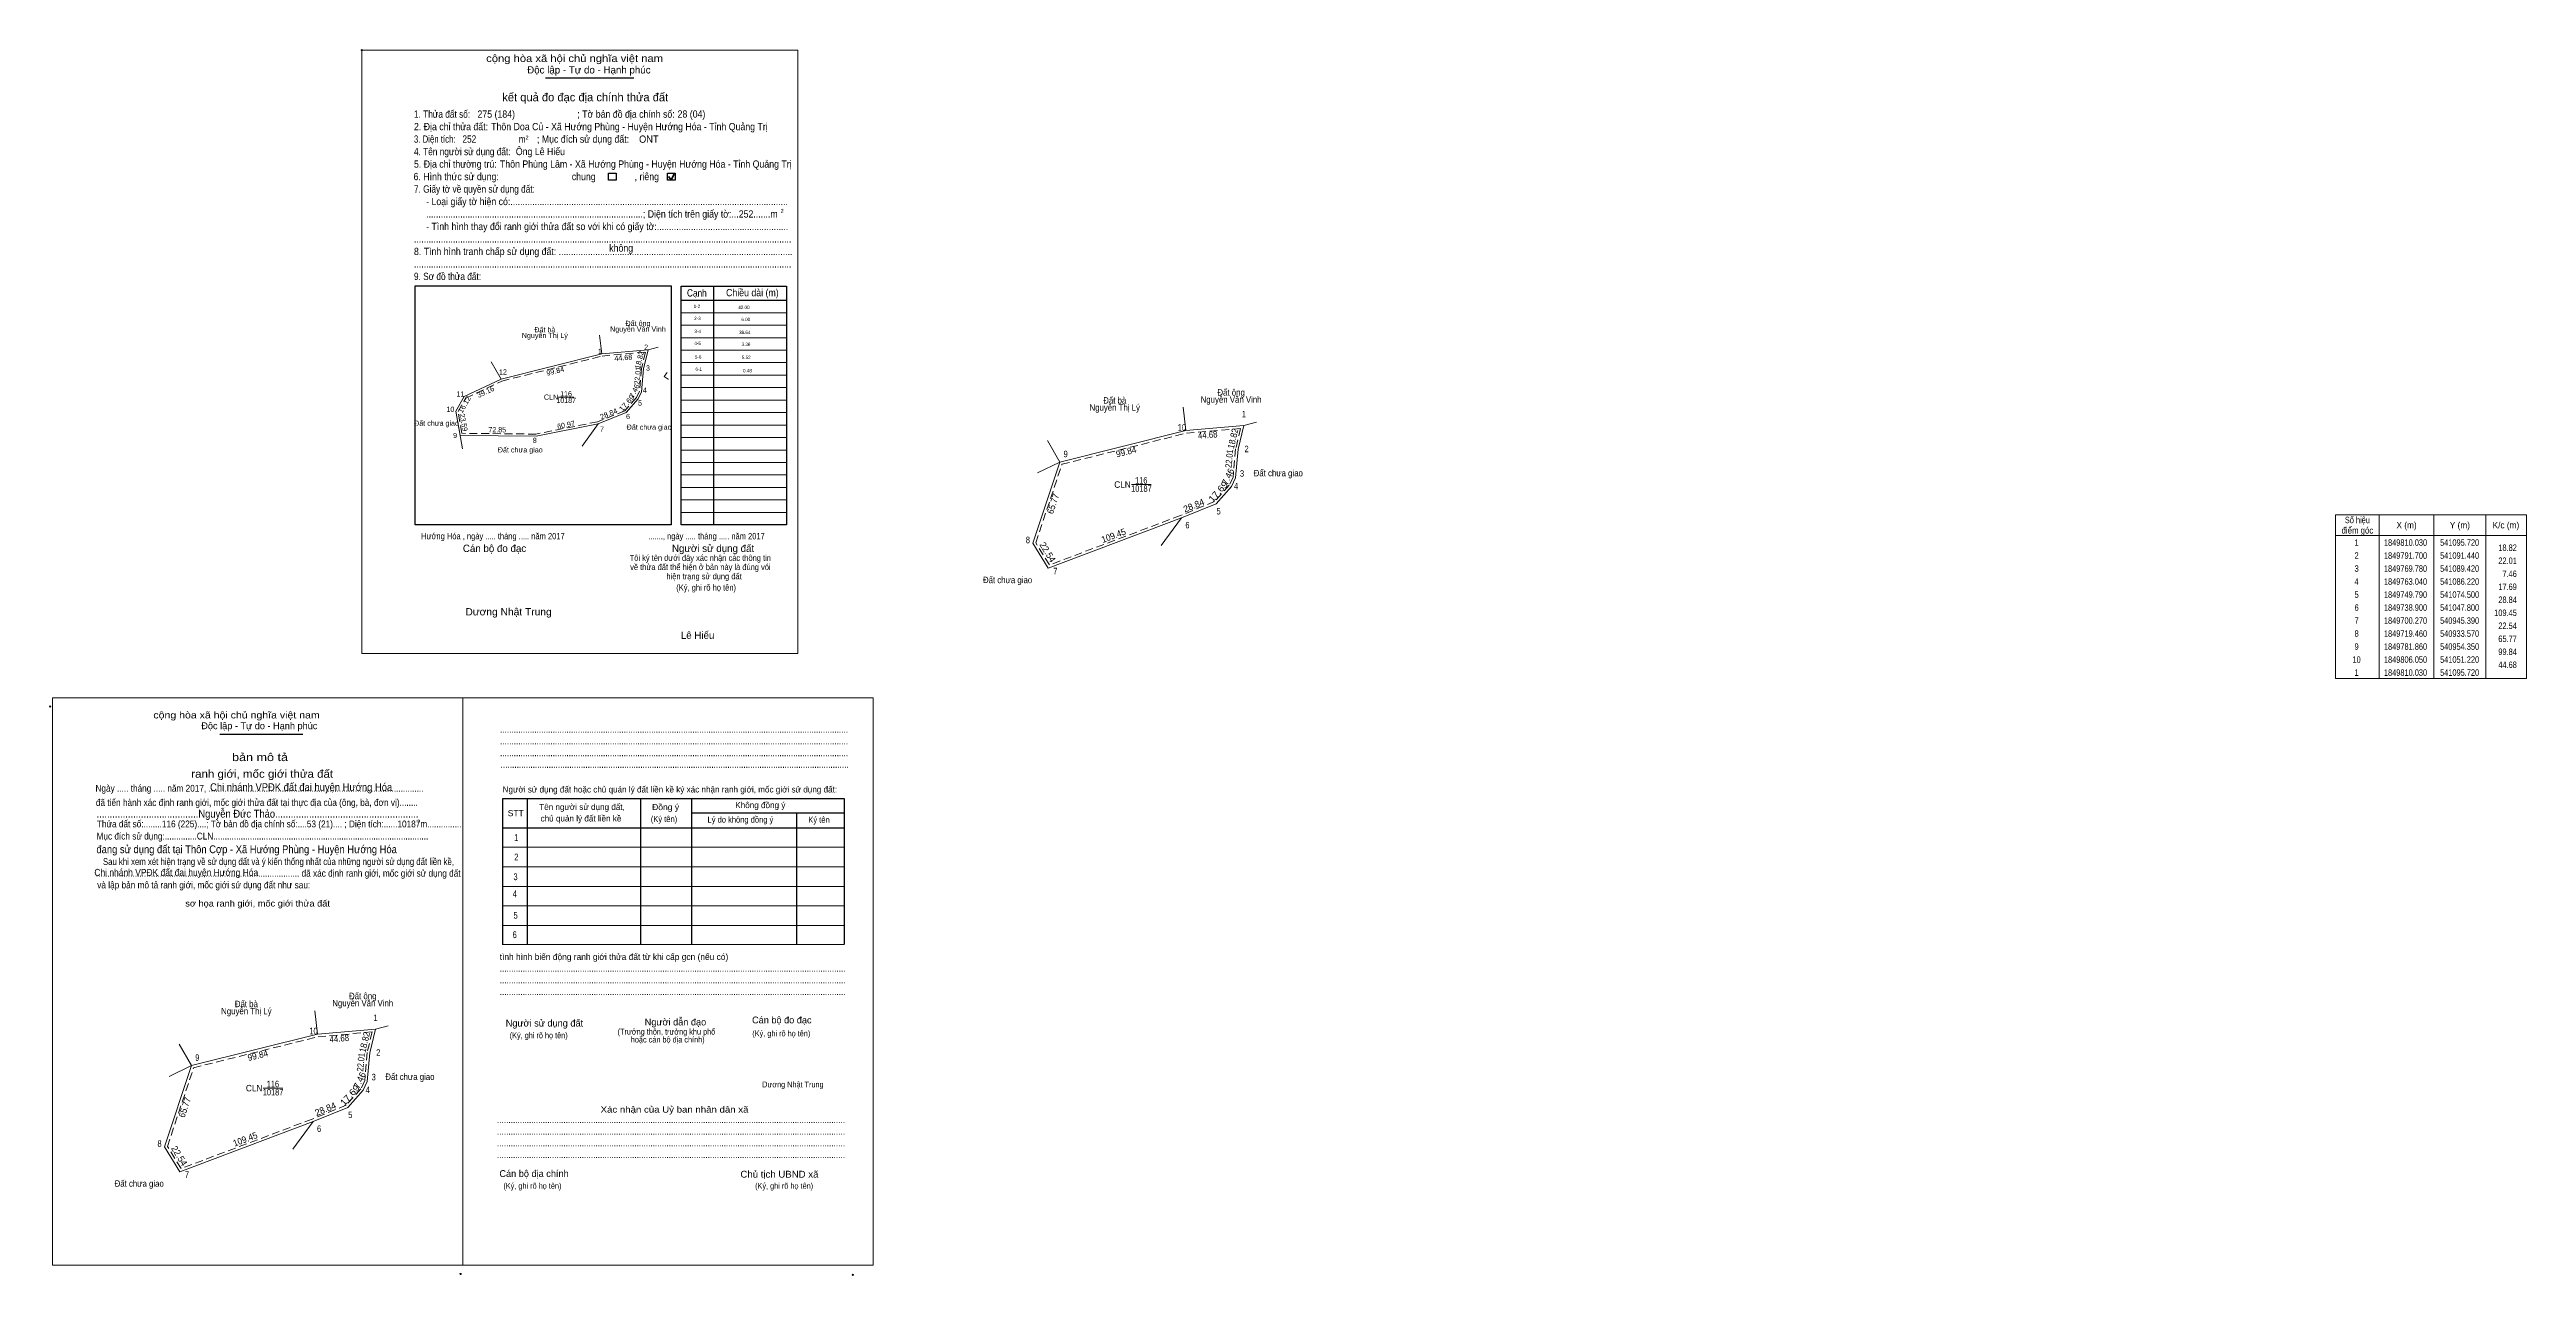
# Model space of a CAD drawing. Header units: metres. Extents: x 540177 to 542082, y 1849156 to 1850099.
import ezdxf
from ezdxf.enums import TextEntityAlignment as Align

# ---------------------------------------------------------------- set-up
doc = ezdxf.new("R2010")
doc.units = ezdxf.units.M
doc.header["$LTSCALE"] = 2
doc.header["$PDMODE"] = 32
doc.header["$PDSIZE"] = 1
doc.linetypes.add('MEDIUM_DASHED', pattern=[4.5, 3, -1.5])
for name, color, linetype, lineweight in [('1', 7, 'MEDIUM_DASHED', 13), ('10', 7, 'Continuous', 13), ('23', 7, 'Continuous', 13), ('6', 7, 'Continuous', 13), ('63', 7, 'Continuous', 13), ('7', 7, 'Continuous', 13)]:
    doc.layers.add(name, color=color, linetype=linetype, lineweight=lineweight)
for name, color, linetype in [('17', 7, 'Continuous'), ('25', 7, 'Continuous'), ('30', 7, 'Continuous')]:
    doc.layers.add(name, color=color, linetype=linetype)

msp = doc.modelspace()

# ---------------------------------------------------------------- linework, layer by layer
at = {"layer": '1', "linetype": 'Continuous'}
msp.add_lwpolyline([(540602.04, 1849865.01), (540637.64, 1849868.19), (540634.21, 1849853.53), (540632.6, 1849835.99), (540630.04, 1849830.6), (540620.66, 1849820), (540599.3, 1849811.29), (540551.46, 1849801.77), (540493.18, 1849802.39), (540489.86, 1849820.97), (540496.26, 1849832.17), (540524.54, 1849845.65)], close=True, dxfattribs=at)
at = {"layer": '1'}
for points in [[(540602.3, 1849863.42), (540635.57, 1849866.4), (540632.63, 1849853.78), (540631.03, 1849836.42), (540628.69, 1849831.49), (540619.71, 1849821.34), (540598.84, 1849812.82), (540551.31, 1849803.37), (540494.53, 1849803.97), (540491.54, 1849820.68), (540497.41, 1849830.93), (540525.09, 1849844.14)], [(541093.14, 1849807.79), (541089.46, 1849792.02), (541087.46, 1849770.32), (541084.53, 1849764.15), (541073.31, 1849751.47), (541047.07, 1849740.76), (540946.23, 1849702.72), (540935.76, 1849719.71), (540955.9, 1849780.19), (541051.55, 1849804.07)], [(540425.4, 1849343.57), (540421.72, 1849327.8), (540419.72, 1849306.1), (540416.79, 1849299.93), (540405.57, 1849287.25), (540379.33, 1849276.54), (540278.49, 1849238.5), (540268.02, 1849255.49), (540288.16, 1849315.97), (540383.81, 1849339.85)]]:
    msp.add_lwpolyline(points, close=True, dxfattribs=at)
at = {"layer": '10'}
for p, q in [((540600.29, 1849879.38), (540602.04, 1849865.01)), ((540600.29, 1849879.38), (540602.04, 1849865.01)), ((540516.93, 1849858.84), (540524.54, 1849845.65)), ((540602.04, 1849865.01), (540524.54, 1849845.65)), ((540645.49, 1849870.21), (540637.64, 1849868.19)), ((540652.42, 1849850.62), (540650.06, 1849847.72)), ((541049.04, 1849824.02), (541051.22, 1849806.05)), ((541049.04, 1849824.02), (541051.22, 1849806.05)), ((540944.84, 1849798.34), (540954.35, 1849781.86)), ((541051.22, 1849806.05), (540954.35, 1849781.86)), ((541105.54, 1849812.56), (541095.72, 1849810.03)), ((540381.3, 1849359.8), (540383.48, 1849341.83)), ((540381.3, 1849359.8), (540383.48, 1849341.83)), ((540383.48, 1849341.83), (540286.61, 1849317.64)), ((540437.8, 1849348.34), (540427.98, 1849345.81)), ((540277.1, 1849334.12), (540286.61, 1849317.64))]:
    msp.add_line(p, q, dxfattribs=at)
for points in [[(540637.64, 1849868.19), (540602.04, 1849865.01), (540524.54, 1849845.65)], [(540637.64, 1849868.19), (540634.21, 1849853.53), (540632.6, 1849835.99), (540630.04, 1849830.6), (540620.66, 1849820), (540599.3, 1849811.29), (540586.89, 1849794.21)], [(541095.72, 1849810.03), (541051.22, 1849806.05), (540954.35, 1849781.86)], [(541095.72, 1849810.03), (541091.44, 1849791.7), (541089.42, 1849769.78), (541086.22, 1849763.04), (541074.5, 1849749.79), (541047.8, 1849738.9), (541032.29, 1849717.56)], [(540427.98, 1849345.81), (540383.48, 1849341.83), (540286.61, 1849317.64)], [(540427.98, 1849345.81), (540423.7, 1849327.48), (540421.68, 1849305.56), (540418.48, 1849298.82), (540406.76, 1849285.57), (540380.06, 1849274.68), (540364.55, 1849253.34)]]:
    msp.add_lwpolyline(points, dxfattribs=at)
at = {"layer": '23'}
msp.add_lwpolyline([(540650.06, 1849847.72), (540653.06, 1849845.56), (540653.14, 1849845.46)], dxfattribs=at)
at = {"layer": '6'}
for p, q in [((540489.86, 1849820.97), (540495.05, 1849791.91)), ((540493.18, 1849802.39), (540551.46, 1849801.77)), ((540551.46, 1849801.77), (540599.3, 1849811.29)), ((540954.35, 1849781.86), (540937.09, 1849773.63)), ((540286.61, 1849317.64), (540269.35, 1849309.41))]:
    msp.add_line(p, q, dxfattribs=at)
for points in [[(540524.54, 1849845.65), (540496.26, 1849832.17), (540489.86, 1849820.97)], [(541047.8, 1849738.9), (540945.39, 1849700.27), (540933.57, 1849719.46), (540954.35, 1849781.86)], [(540380.06, 1849274.68), (540277.65, 1849236.05), (540265.83, 1849255.24), (540286.61, 1849317.64)]]:
    msp.add_lwpolyline(points, dxfattribs=at)
at = {"layer": '63'}
for p, q in [((540568.62, 1849831.75), (540580.64, 1849831.75)), ((541009.45, 1849764.48), (541024.47, 1849764.48)), ((541968.84, 1849741.35), (541968.84, 1849615.35)), ((542010.84, 1849741.35), (542010.84, 1849615.35)), ((542050.84, 1849741.35), (542050.84, 1849615.35)), ((541935.24, 1849725.35), (542082.04, 1849725.35)), ((540341.71, 1849300.26), (540356.73, 1849300.26))]:
    msp.add_line(p, q, dxfattribs=at)
msp.add_lwpolyline([(541935.24, 1849741.35), (542082.04, 1849741.35), (542082.04, 1849615.35), (541935.24, 1849615.35)], close=True, dxfattribs=at)
at = {"layer": '7', "lineweight": 25}
for p, q in [((540558.74, 1850077.35), (540626.58, 1850077.35)), ((540687.86, 1849917.03), (540687.86, 1849733.51)), ((540663.06, 1849906.31), (540744.18, 1849906.31)), ((540308.38, 1849572.65), (540372.19, 1849572.65)), ((540544.68, 1849522.93), (540544.68, 1849410.85)), ((540631.73, 1849522.47), (540631.73, 1849410.85)), ((540671.01, 1849522.47), (540671.01, 1849410.85)), ((540671.01, 1849512.09), (540788.71, 1849512.09)), ((540751.83, 1849512.09), (540751.83, 1849410.85)), ((540525.78, 1849500.65), (540788.71, 1849500.65))]:
    msp.add_line(p, q, dxfattribs=at)
at = {"layer": '7', "lineweight": 35}
for p, q in [((540653.36, 1850001.51), (540655.27, 1849999.03)), ((540655.27, 1849999.03), (540657.59, 1850003.19))]:
    msp.add_line(p, q, dxfattribs=at)
at = {"layer": '7'}
for p, q in [((540663.06, 1849896.71), (540744.18, 1849896.71)), ((540663.06, 1849887.11), (540744.18, 1849887.11)), ((540663.06, 1849877.51), (540744.18, 1849877.51)), ((540663.06, 1849867.91), (540744.18, 1849867.91)), ((540663.06, 1849858.31), (540744.18, 1849858.31)), ((540663.06, 1849848.71), (540744.18, 1849848.71)), ((540663.06, 1849839.11), (540744.18, 1849839.11)), ((540663.06, 1849829.51), (540744.18, 1849829.51)), ((540663.06, 1849819.91), (540744.18, 1849819.91)), ((540663.06, 1849810.31), (540744.18, 1849810.31)), ((540663.06, 1849800.71), (540744.18, 1849800.71)), ((540663.06, 1849791.11), (540744.18, 1849791.11)), ((540663.06, 1849781.51), (540744.18, 1849781.51)), ((540663.06, 1849771.91), (540744.18, 1849771.91)), ((540663.06, 1849762.31), (540744.18, 1849762.31)), ((540663.06, 1849752.71), (540744.18, 1849752.71)), ((540663.06, 1849743.11), (540744.18, 1849743.11)), ((540525.78, 1849485.6), (540788.71, 1849485.6)), ((540525.78, 1849470.55), (540788.71, 1849470.55)), ((540525.78, 1849455.5), (540788.71, 1849455.5)), ((540525.78, 1849440.45), (540788.71, 1849440.45)), ((540525.78, 1849425.4), (540788.71, 1849425.4)), ((540525.32, 1849410.85), (540788.25, 1849410.85))]:
    msp.add_line(p, q, dxfattribs=at)
for points in [[(540417.44, 1850098.63), (540752.91, 1850098.63), (540752.91, 1849634.63), (540417.44, 1849634.63)], [(540179.57, 1849600.61), (540495.13, 1849600.61), (540495.13, 1849164.15), (540179.57, 1849164.15)], [(540495.13, 1849600.61), (540810.7, 1849600.61), (540810.7, 1849164.14), (540495.13, 1849164.14)], [(540495.14, 1849600.61), (540810.7, 1849600.61), (540810.7, 1849164.14), (540495.14, 1849164.14)]]:
    msp.add_lwpolyline(points, close=True, dxfattribs=at)
at = {"layer": '7', "lineweight": 25}
for points in [[(540607.28, 1850003.99), (540613.04, 1850003.99), (540613.04, 1849998.62), (540607.28, 1849998.62)], [(540652.61, 1850003.99), (540658.37, 1850003.99), (540658.37, 1849998.62), (540652.61, 1849998.62)], [(540458.58, 1849917.35), (540655.38, 1849917.35), (540655.38, 1849733.51), (540458.58, 1849733.51)], [(540663.06, 1849917.03), (540744.18, 1849917.03), (540744.18, 1849733.51), (540663.06, 1849733.51)]]:
    msp.add_lwpolyline(points, close=True, dxfattribs=at)
msp.add_lwpolyline([(540788.71, 1849410.85), (540788.71, 1849522.93), (540525.78, 1849522.93), (540525.78, 1849410.85)], dxfattribs=at)
at = {"layer": '7'}
for p in [(540417.44, 1850098.63), (540177.87, 1849593.88), (540493.44, 1849157.41), (540795.11, 1849156.78)]:
    msp.add_point(p, dxfattribs=at)

# ---------------------------------------------------------------- texts
at = {"layer": '1', "width": 0.85}
for height, p in [(4, (540574.65, 1849827.34)), (5, (541016.98, 1849758.97)), (5, (540349.24, 1849294.75))]:
    msp.add_text('10187', height=height, dxfattribs=at).set_placement(p, align=Align.CENTER)
at = {"layer": '1'}
for s, height, width, p in [('Hướng Hóa , ngày ..... tháng ..... năm 2017', 4.8, 0.9, (540463.08, 1849722.5)), ('Dương Nhật Trung', 5.6, 1.05, (540497.16, 1849663.92))]:
    msp.add_text(s, height=height, dxfattribs=dict(at, width=width)).set_placement(p)
msp.add_text('Lê Hiếu', height=5.6, dxfattribs=at).set_placement((540662.8, 1849645.86))
at = {"layer": '17', "width": 0.9}
msp.add_text('Dương Nhật Trung', height=4.5, dxfattribs=at).set_placement((540725.38, 1849300.94))
at = {"layer": '25', "width": 0.9}
for height, p in [(6, (540300.82, 1849528.82)), (5.4, (540211.82, 1849463.56))]:
    msp.add_text('Chi nhánh VPĐK đất đai huyện Hướng Hóa', height=height, dxfattribs=at).set_placement(p)
at = {"layer": '30'}
for s, width, p in [('1-2', 0.85, (540677.72, 1849900.3)), ('2-3', 0.85, (540678.07, 1849891.02)), ('42.00', 0.85, (540715.68, 1849899.54)), ('6.00', 0.85, (540716.09, 1849890.26)), ('3-4', 0.9, (540678.29, 1849881.1)), ('4-5', 0.85, (540678.29, 1849871.94)), ('38.64', 0.85, (540716.28, 1849880.34)), ('3.36', 0.85, (540716.3, 1849871.18)), ('5-6', 0.85, (540678.66, 1849861.34)), ('6-1', 0.8, (540679.03, 1849852.02)), ('5.52', 0.85, (540716.46, 1849861.12)), ('0.48', 0.85, (540717.42, 1849850.88))]:
    msp.add_text(s, height=2.56, dxfattribs=dict(at, width=width)).set_placement(p, align=Align.RIGHT)
at = {"layer": '6'}
for s, width, p in [('ONT', 0.95, (540630.72, 1850027.42)), ('Ông Lê Hiếu', 0.9, (540535.92, 1850017.9))]:
    msp.add_text(s, height=5.6, dxfattribs=dict(at, width=width)).set_placement(p)
at = {"layer": '63'}
for s, height, width, p in [('Nguyễn Thị Lý', 4, 0.9, (540558.235, 1849877.22)), ('Đất bà', 4, 0.9, (540558.24, 1849881.62)), ('Nguyễn Văn Vinh', 4, 0.9, (540629.835, 1849882.13)), ('Đất ông', 4, 0.9, (540629.845, 1849886.53)), ('116', 4, 0.85, (540574.56, 1849832.38)), ('Đất ông', 5, 0.9, (541085.975, 1849832.96)), ('CLN', 4, 0.95, (540563.03, 1849829.81)), ('Nguyễn Thị Lý', 5, 0.9, (540996.47, 1849821.32)), ('Đất bà', 5, 0.9, (540996.475, 1849826.82)), ('Nguyễn Văn Vinh', 5, 0.9, (541085.97, 1849827.46)), ('Đất chưa giao', 4, 0.9, (540474.965, 1849809.75)), ('Đất chưa giao', 4, 0.9, (540638.425, 1849806.73)), ('Đất chưa giao', 4, 0.9, (540539.35, 1849789.25)), ('CLN', 5, 0.95, (541002.455, 1849762.06)), ('116', 5, 0.85, (541016.87, 1849765.27)), ('Đất chưa giao', 5, 0.9, (541122.23, 1849770.86)), ('Số hiệu', 5, 0.85, (541952.035, 1849734.85)), ('điểm góc', 5, 0.9, (541952.045, 1849726.85)), (' 1', 5, 0.75, (541950.64, 1849717.45)), ('1849810.030', 5, 0.85, (541989.04, 1849717.45)), ('X (m)', 5, 0.95, (541989.84, 1849730.85)), ('541095.720', 5, 0.85, (542030.635, 1849717.45)), ('Y (m)', 5, 0.95, (542030.84, 1849730.85)), ('K/c (m)', 5, 0.95, (542066.245, 1849730.85)), (' 3', 5, 0.8, (541950.645, 1849697.45)), (' 2', 5, 0.85, (541950.64, 1849707.45)), ('1849791.700', 5, 0.85, (541989.04, 1849707.45)), ('1849769.780', 5, 0.85, (541989.04, 1849697.45)), ('541091.440', 5, 0.85, (542030.635, 1849707.45)), ('541089.420', 5, 0.85, (542030.635, 1849697.45)), ('Đất chưa giao', 5, 0.9, (540914.07, 1849688.72)), (' 4', 5, 0.85, (541950.64, 1849687.45)), (' 5', 5, 0.8, (541950.645, 1849677.45)), ('1849763.040', 5, 0.85, (541989.04, 1849687.45)), ('1849749.790', 5, 0.85, (541989.04, 1849677.45)), ('541086.220', 5, 0.85, (542030.635, 1849687.45)), ('541074.500', 5, 0.85, (542030.635, 1849677.45)), (' 6', 5, 0.85, (541950.645, 1849667.45)), ('1849738.900', 5, 0.85, (541989.04, 1849667.45)), ('541047.800', 5, 0.85, (542030.635, 1849667.45)), (' 8', 5, 0.8, (541950.64, 1849647.45)), (' 7', 5, 0.8, (541950.64, 1849657.45)), ('1849700.270', 5, 0.85, (541989.04, 1849657.45)), ('1849719.460', 5, 0.85, (541989.04, 1849647.45)), ('540945.390', 5, 0.85, (542030.635, 1849657.45)), ('540933.570', 5, 0.85, (542030.635, 1849647.45)), (' 10', 5, 0.85, (541950.635, 1849627.45)), (' 9', 5, 0.85, (541950.64, 1849637.45)), ('1849781.860', 5, 0.85, (541989.04, 1849637.45)), ('1849806.050', 5, 0.85, (541989.04, 1849627.45)), ('540954.350', 5, 0.85, (542030.635, 1849637.45)), ('541051.220', 5, 0.85, (542030.635, 1849627.45)), (' 1', 5, 0.75, (541950.64, 1849617.45)), ('1849810.030', 5, 0.85, (541989.04, 1849617.45)), ('541095.720', 5, 0.85, (542030.635, 1849617.45)), ('Nguyễn Thị Lý', 5, 0.9, (540328.73, 1849357.1)), ('Đất bà', 5, 0.9, (540328.735, 1849362.6)), ('Nguyễn Văn Vinh', 5, 0.9, (540418.23, 1849363.24)), ('Đất ông', 5, 0.9, (540418.235, 1849368.74)), ('CLN', 5, 0.95, (540334.715, 1849297.84)), ('116', 5, 0.85, (540349.13, 1849301.05)), ('Đất chưa giao', 5, 0.9, (540454.49, 1849306.64)), ('Đất chưa giao', 5, 0.9, (540246.33, 1849224.5))]:
    msp.add_text(s, height=height, dxfattribs=dict(at, width=width)).set_placement(p, align=Align.CENTER)
for s, height, rotation, width, p in [('99.84', 4, 14.021, 0.95, (540566.74, 1849849.861)), ('44.68', 4, 5.111, 0.9, (540618.792, 1849860.138)), ('18.82', 4, 76.857, 0.95, (540632.897, 1849860)), ('22.01', 4, 84.735, 0.85, (540631.5, 1849848.081)), ('23.59', 4, 280.133, 0.9, (540493.85, 1849812.027)), ('17.69', 4, 48.506, 1.1, (540622.772, 1849825.915)), ('72.85', 4, 359.387, 0.85, (540521.634, 1849804.708)), ('60.97', 4, 11.255, 0.9, (540574.905, 1849808.529)), ('44.68', 5, 5.111, 0.9, (541068.142, 1849800.239)), ('18.82', 5, 76.857, 0.95, (541089.803, 1849799.377)), ('99.84', 5, 14.021, 0.95, (541005.859, 1849787.323)), ('22.01', 5, 84.735, 0.85, (541086.962, 1849784.266)), ('17.69', 5, 48.506, 1.1, (541077.912, 1849757.459)), ('65.77', 5, 71.582, 0.95, (540951.411, 1849748.98)), ('109.45', 5, 20.667, 0.95, (540996.453, 1849722.991)), ('44.68', 5, 5.111, 0.9, (540400.402, 1849336.019)), ('18.82', 5, 76.857, 0.95, (540422.063, 1849335.157)), ('99.84', 5, 14.021, 0.95, (540338.119, 1849323.103)), ('22.01', 5, 84.735, 0.85, (540419.222, 1849320.046)), ('17.69', 5, 48.506, 1.1, (540410.172, 1849293.239)), ('65.77', 5, 71.582, 0.95, (540283.671, 1849284.76)), ('109.45', 5, 20.667, 0.95, (540328.713, 1849258.771))]:
    msp.add_text(s, height=height, rotation=rotation, dxfattribs=dict(at, width=width)).set_placement(p, align=Align.CENTER)
for s, height, width, p in [(' 1', 4, 0.75, (540602.03, 1849865.01)), (' 2', 4, 0.85, (540637.64, 1849868.19)), (' 3', 4, 0.8, (540639.02, 1849852.21)), (' 11', 4, 0.8, (540496.26, 1849832.17)), (' 12', 4, 0.85, (540529.08, 1849849.15)), (' 4', 4, 0.85, (540636.61, 1849835.12)), (' 10', 4, 0.85, (540488.64, 1849820.44)), (' 6', 4, 0.85, (540623.72, 1849814.93)), (' 5', 4, 0.8, (540632.91, 1849825.27)), (' 1', 5, 0.75, (541097.36, 1849816.2)), (' 9', 4, 0.85, (540490.74, 1849800.29)), (' 8', 4, 0.8, (540551.99, 1849796.52)), (' 7', 4, 0.8, (540603.66, 1849805.17)), (' 10', 5, 0.85, (541051.22, 1849806.05)), (' 9', 5, 0.85, (540960.32, 1849785.57)), (' 2', 5, 0.85, (541099.46, 1849789.44)), (' 4', 5, 0.85, (541091.36, 1849760.79)), (' 3', 5, 0.8, (541096, 1849770.59)), (' 5', 5, 0.8, (541077.99, 1849741.56)), (' 8', 5, 0.8, (540931.31, 1849719.46)), (' 6', 5, 0.85, (541053.96, 1849730.88)), ('22.01', 5, 0.85, (542074.64, 1849703.45)), ('18.82', 5, 0.85, (542074.64, 1849713.45)), (' 7', 5, 0.8, (540952.38, 1849695.54)), ('17.69', 5, 0.85, (542074.64, 1849683.45)), ('7.46', 5, 0.85, (542074.64, 1849693.45)), ('109.45', 5, 0.85, (542074.64, 1849663.45)), ('28.84', 5, 0.85, (542074.64, 1849673.45)), ('22.54', 5, 0.85, (542074.64, 1849653.45)), ('65.77', 5, 0.85, (542074.64, 1849643.45)), ('44.68', 5, 0.85, (542074.64, 1849623.45)), ('99.84', 5, 0.85, (542074.64, 1849633.45)), (' 10', 5, 0.85, (540383.48, 1849341.83)), (' 1', 5, 0.75, (540429.62, 1849351.98)), (' 9', 5, 0.85, (540292.58, 1849321.35)), (' 2', 5, 0.85, (540431.72, 1849325.22)), (' 4', 5, 0.85, (540423.62, 1849296.57)), (' 3', 5, 0.8, (540428.26, 1849306.37)), (' 5', 5, 0.8, (540410.25, 1849277.34)), (' 6', 5, 0.85, (540386.22, 1849266.66)), (' 8', 5, 0.8, (540263.57, 1849255.24)), (' 7', 5, 0.8, (540284.64, 1849231.32))]:
    msp.add_text(s, height=height, dxfattribs=dict(at, width=width)).set_placement(p, align=Align.RIGHT)
for s, height, rotation, p in [('39.16', 4, 25.499, (540513.539, 1849834.069)), ('7.46', 4, 64.603, (540628.935, 1849835.727)), ('16.12', 4, 60.255, (540498.18, 1849825.118)), ('28.84', 4, 22.189, (540608.12, 1849817.164)), ('7.46', 5, 64.603, (541085.861, 1849769.553)), ('28.84', 5, 22.189, (541058.196, 1849746.171)), ('22.54', 5, 301.631, (540942.762, 1849711.226)), ('7.46', 5, 64.603, (540418.121, 1849305.333)), ('28.84', 5, 22.189, (540390.456, 1849281.951)), ('22.54', 5, 301.631, (540275.022, 1849247.006))]:
    msp.add_text(s, height=height, rotation=rotation, dxfattribs=at).set_placement(p, align=Align.CENTER)
at = {"layer": '7'}
for s, height, width, p in [('cộng hòa xã hội chủ nghĩa việt nam', 5.6, 1.15, (540513.16, 1850089.54)), ('1. Thửa đất số:', 5.6, 0.85, (540457.6, 1850046.66)), ('275 (184)', 5.6, 0.9, (540506.44, 1850046.66)), ('; Tờ bản đồ địa chính số:', 5.6, 0.9, (540583.24, 1850046.66)), ('28 (04)', 5.6, 0.9, (540660.32, 1850046.74)), ('3. Diện tích:', 5.6, 0.8, (540457.6, 1850027.46)), ('2. Địa chỉ thửa đất:', 5.6, 0.9, (540457.6, 1850037.06)), ('252', 5.6, 0.85, (540494.88, 1850027.5)), ('Thôn Doa Củ - Xã Hướng Phùng - Huyện Hướng Hóa - Tỉnh Quảng Trị', 5.6, 0.9, (540516.96, 1850037.06)), ('m', 5.6, 0.8, (540538.32, 1850027.46)), ('2', 3.2, 0.8, (540543.36, 1850029.7)), ('; Mục đích sử dụng đất:', 5.6, 0.9, (540552.2, 1850027.46)), ('4. Tên người sử dụng đất:', 5.6, 0.85, (540457.6, 1850017.86)), ('5. Địa chỉ thường trú:', 5.6, 0.9, (540457.6, 1850008.26)), ('Thôn Phùng Lâm - Xã Hướng Phùng - Huyện Hướng Hóa - Tỉnh Quảng Trị', 5.6, 0.9, (540523.72, 1850008.26)), ('6. Hình thức sử dụng:', 5.6, 0.9, (540457.28, 1849998.66)), ('7. Giấy tờ về quyền sử dụng đất:', 5.6, 0.85, (540457.6, 1849989.06)), ('chung                , riêng', 5.6, 0.9, (540578.96, 1849998.66)), ('     - Loại giấy tờ hiện có:..................................................................................................................', 5.6, 0.9, (540457.6, 1849979.46)), ('     .........................................................................................; Diện tích trên giấy tờ:...252.......m', 5.6, 0.9, (540457.6, 1849969.86)), ('2', 3.2, 0.8, (540739.52, 1849973.38)), ('...........................................................................................................................................................', 5.6, 0.9, (540457.6, 1849950.66)), ('     - Tình hình thay đổi ranh giới thửa đất so với khi có giấy tờ:......................................................', 5.6, 0.9, (540457.6, 1849960.26)), ('không', 5.6, 0.9, (540607.76, 1849943.7)), ('8. Tình hình tranh chấp sử dụng đất: ................................................................................................', 5.6, 0.9, (540457.6, 1849941.06)), ('...........................................................................................................................................................', 5.6, 0.9, (540457.6, 1849931.46)), ('9. Sơ đồ thửa đất:', 5.6, 0.85, (540457.6, 1849921.86)), ('Cạnh', 5.6, 0.85, (540667.52, 1849909.18)), ('Chiều dài (m)', 5.6, 0.9, (540697.6, 1849909.38)), ('......., ngày ..... tháng ..... năm 2017', 4.8, 0.9, (540637.76, 1849722.5)), ('(Ký, ghi rõ họ tên)', 4.8, 0.9, (540659.32, 1849682.98)), ('cộng hòa xã hội chủ nghĩa việt nam', 5.267, 1.15, (540257.22, 1849584.68)), ('........................................................................................................................................................', 5.267, 0.9, (540523.74, 1849573.7)), ('........................................................................................................................................................', 5.267, 0.9, (540523.74, 1849564.66)), ('........................................................................................................................................................', 5.267, 0.9, (540523.74, 1849555.64)), ('Ngày ..... tháng ..... năm 2017, ..............................................................................................', 5.26, 0.9, (540212.7, 1849528.34)), ('........................................................................................................................................................', 5.267, 0.9, (540524.22, 1849546.66)), (' đã tiến hành xác định ranh giới, mốc giới thửa đất tại thực địa của (ông, bà, đơn vị)........', 5.268, 0.9, (540211.26, 1849517.42)), ('.......................................Nguyễn Đức Thảo.......................................................', 6, 0.9, (540213.54, 1849508.42)), ('STT', 4.666, 1.05, (540529.68, 1849509.52)), ('Đồng ý', 4.666, 1.05, (540640.74, 1849514.18)), ('Thửa đất số:........116 (225)....; Tờ bản đồ địa chính số:....53 (21).... ; Diện tích:......10187m...............', 5.26, 0.9, (540213.78, 1849500.92)), ('Mục đích sử dụng:..............CLN..............................................................................................', 5.26, 0.9, (540213.54, 1849491.56)), ('2', 2.4, 0.8, (540460.3, 1849504.6)), ('(Ký tên)', 4.666, 0.9, (540639.72, 1849505.02)), ('Lý do không đồng ý', 4.666, 0.9, (540683.34, 1849504.58)), ('Ký tên', 4.666, 0.9, (540760.86, 1849504.4)), ('đang sử dụng đất tại Thôn Cợp - Xã Hướng Phùng - Huyện Hướng Hóa ', 6, 0.9, (540213.42, 1849481.06)), ('Sau khi xem xét hiện trạng về sử dụng đất và ý kiến thống nhất của những người sử dụng đất liền kề,', 5.268, 0.85, (540218.42, 1849471.96)), ('......................................................................................... đã xác định ranh giới, mốc giới sử dụng đất', 5.256, 0.9, (540213.02, 1849463)), (' và lập bản mô tả ranh giới, mốc giới sử dụng đất như sau:', 5.268, 0.9, (540212.3, 1849453.96)), ('.......................................................................................................................................................', 5.267, 0.9, (540523.56, 1849389.92)), ('.......................................................................................................................................................', 5.267, 0.9, (540523.56, 1849380.88)), ('.......................................................................................................................................................', 5.267, 0.9, (540523.56, 1849371.86)), ('(Ký, ghi rõ họ tên)', 4.515, 0.9, (540531.22, 1849338.68)), ('(Ký, ghi rõ họ tên)', 4.515, 0.9, (540717.78, 1849340.18)), ('........................................................................................................................................................', 5.267, 0.9, (540521.4, 1849273.6)), ('........................................................................................................................................................', 5.267, 0.9, (540521.4, 1849264.58)), ('........................................................................................................................................................', 5.267, 0.9, (540521.4, 1849255.58)), ('........................................................................................................................................................', 5.267, 0.9, (540521.4, 1849246.54)), ('(Ký, ghi rõ họ tên)', 4.515, 0.9, (540526.38, 1849222.96)), ('Chủ tịch UBND xã', 5.268, 1.05, (540708.62, 1849231.52)), ('(Ký, ghi rõ họ tên)', 4.515, 0.9, (540719.94, 1849222.96))]:
    msp.add_text(s, height=height, dxfattribs=dict(at, width=width)).set_placement(p)
for s, height, p in [('Độc lập - Tự do - Hạnh phúc', 5.6, (540544.64, 1850080.7)), ('Cán bộ đo đạc', 5.6, (540495.2, 1849712.7)), ('Người sử dụng đất', 5.6, (540656, 1849712.7)), ('Độc lập - Tự do - Hạnh phúc', 5.267, (540294.06, 1849576.42)), ('Người sử dụng đất hoặc chủ quản lý đất liền kề ký xác nhận ranh giới, mốc giới sử dụng đất:', 4.666, (540525.78, 1849527.74)), ('Tên người sử dụng đất,', 4.666, (540553.92, 1849514.32)), ('Không đồng ý', 4.666, (540704.7, 1849515.7)), ('chủ quản lý đất liền kề', 4.666, (540555, 1849505.44)), ('tình hình biến động ranh giới thửa đất từ khi cấp gcn (nếu có)', 4.816, (540523.56, 1849398.94)), ('Người sử dụng đất', 5.268, (540528.18, 1849347.74)), ('Người dẫn đạo', 5.265, (540635.02, 1849348.58)), ('Cán bộ đo đạc', 5.256, (540717.6, 1849350.14)), ('Cán bộ địa chính', 5.268, (540523.32, 1849232))]:
    msp.add_text(s, height=height, dxfattribs=at).set_placement(p)
for s, height, p in [('kết quả đo đạc địa chính thửa đất', 6.4, (540589.31, 1850059.3)), ('.', 1.6, (540752.935, 1849633.86))]:
    msp.add_text(s, height=height, dxfattribs=at).set_placement(p, align=Align.CENTER)
for s, height, width, p in [('Tôi ký tên dưới đây xác nhận các thông tin', 4.626, 0.9, (540677.775, 1849705.86)), ('về thửa đất thể hiện ở bản này là đúng vói', 4.626, 0.9, (540677.86, 1849698.78)), ('hiện trạng sử dụng đất', 4.626, 0.9, (540680.66, 1849691.7)), ('bản mô tả', 6.02, 1.2, (540339.23, 1849551.88)), ('ranh giới, mốc giới thửa đất', 6.02, 1.1, (540340.905, 1849539.08)), ('1', 5.268, 0.7, (540536.295, 1849490.48)), ('2', 5.268, 0.8, (540536.33, 1849475.44)), ('3', 5.268, 0.75, (540535.725, 1849460.32)), ('sơ họa ranh giới, mốc giới thửa đất', 4.816, 1.1, (540337.365, 1849440.04)), ('4', 5.268, 0.8, (540535.145, 1849447.18)), ('5', 5.268, 0.75, (540535.765, 1849430.66)), ('6', 5.268, 0.8, (540535.07, 1849415.74)), ('(Trưởng thôn, trưởng khu phố', 4.515, 0.9, (540651.725, 1849341.5)), ('hoặc cán bộ địa chính)', 4.515, 0.9, (540652.725, 1849335.46)), ('Xác nhận của Uỷ ban nhân dân xã', 4.818, 1.15, (540657.975, 1849281.52))]:
    msp.add_text(s, height=height, dxfattribs=dict(at, width=width)).set_placement(p, align=Align.CENTER)

doc.saveas('drawing.dxf')
